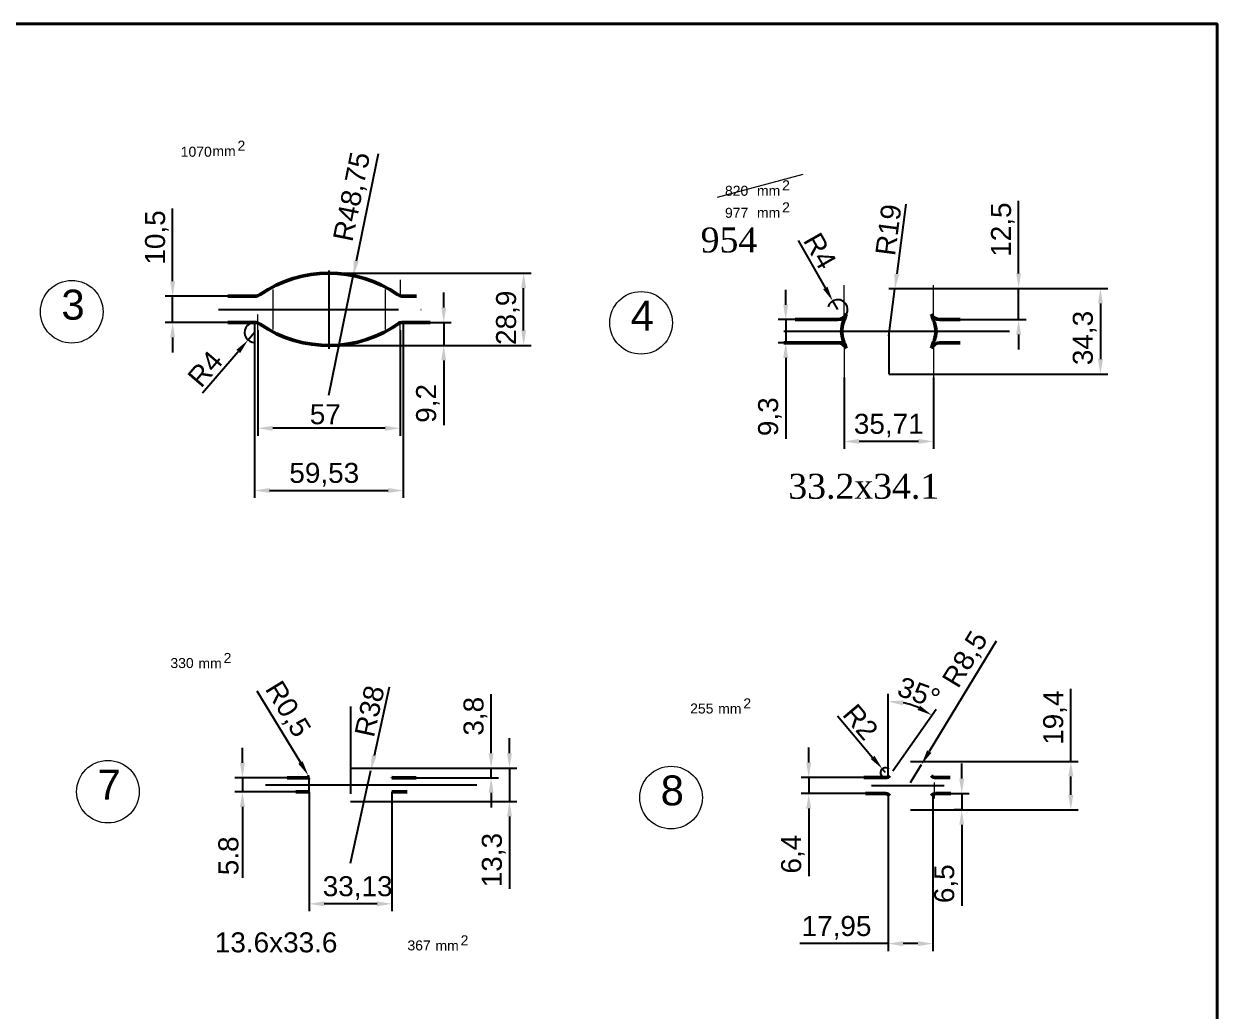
# Model space of a CAD drawing. Header units: millimetres. Extents: x -954 to 34898, y -2134 to 12006.
# Drawn here: x 8943.1 to 9420.7, y 6964.7 to 7360.1 of the extents above; entities that cross this region are included whole.
import ezdxf

# ---------------------------------------------------------------- set-up
doc = ezdxf.new("R2010")
doc.units = ezdxf.units.MM
doc.header["$LTSCALE"] = 3
doc.linetypes.add('ACAD_ISO04W100', pattern=[30, 24, -3, 0, -3])
for name, color, linetype, lineweight in [('Quota', 3, 'Continuous', 40), ('контурная', 7, 'Continuous', 50), ('осевые', 1, 'ACAD_ISO04W100', 25), ('размерные', 7, 'Continuous', 25), ('тонкая', 7, 'Continuous', 20), ('тонкий', 7, 'Continuous', 20)]:
    doc.layers.add(name, color=color, linetype=linetype, lineweight=lineweight)
doc.layers.add('осевая', color=4, linetype='Continuous')
doc.styles.add('s1v4', font='arial.ttf', dxfattribs={"height": 4})
doc.styles.add('s2.5v4', font='times.ttf', dxfattribs={"height": 10})
doc.styles.add('s2v4', font='arial.ttf', dxfattribs={"height": 8})
doc.styles.get("Standard").update_dxf_attribs({"font": 'arial.ttf'})
doc.dimstyles.new('s2v4', dxfattribs={"dimtxt": 8, "dimasz": 6, "dimexe": 3, "dimexo": 0, "dimgap": 1.5, "dimtad": 1, "dimtxsty": 'Standard', "dimcen": 2.5, "dimadec": 0, "dimazin": 0, "dimtfac": 1, "dimtmove": 0, "dimatfit": 3, "dimfxl": 1, "dimarcsym": 0})

# ---------------------------------------------------------------- blocks, each defined once
blk = doc.blocks.new('*D561')
at = {"layer": 'Defpoints', "color": 0, "transparency": 16777216}
for p in [(9002.65, 7250.97), (9024.76, 7250.97), (9024.76, 7240.47)]:
    blk.add_point(p, dxfattribs=at)
at = {"layer": 'тонкий', "color": 0, "lineweight": -2, "transparency": 16777216}
for p, q in [((9002.65, 7256.97), (9002.65, 7286.06)), ((9024.76, 7250.97), (8999.65, 7250.97)), ((9002.65, 7240.47), (9002.65, 7250.97)), ((9024.76, 7240.47), (8999.65, 7240.47)), ((9002.65, 7234.47), (9002.65, 7228.47))]:
    blk.add_line(p, q, dxfattribs=at)
at = {"layer": 'тонкий', "color": 0, "transparency": 16777216}
for points in [[(9001.65, 7256.97), (9003.65, 7256.97), (9002.65, 7250.97)], [(9001.65, 7234.47), (9003.65, 7234.47), (9002.65, 7240.47)]]:
    blk.add_solid(points, dxfattribs=at)
at = {"layer": 'тонкий', "color": 0, "transparency": 16777216, "insert": (8996.34, 7274.51), "char_height": 8, "attachment_point": 5, "rotation": 90}
blk.add_mtext('10,5', dxfattribs=at)
blk = doc.blocks.new('*D562')
at = {"layer": 'Defpoints', "color": 0, "transparency": 16777216}
for p in [(9036.69, 7237.44), (9093.69, 7237.44), (9036.69, 7198.12)]:
    blk.add_point(p, dxfattribs=at)
at = {"layer": 'тонкий', "color": 0, "lineweight": -2, "transparency": 16777216}
for p, q in [((9036.69, 7237.44), (9036.69, 7195.12)), ((9093.69, 7237.44), (9093.69, 7195.12)), ((9087.69, 7198.12), (9042.69, 7198.12))]:
    blk.add_line(p, q, dxfattribs=at)
at = {"layer": 'тонкий', "color": 0, "transparency": 16777216}
for points in [[(9042.69, 7199.12), (9042.69, 7197.12), (9036.69, 7198.12)], [(9087.69, 7199.12), (9087.69, 7197.12), (9093.69, 7198.12)]]:
    blk.add_solid(points, dxfattribs=at)
at = {"layer": 'тонкий', "color": 0, "transparency": 16777216, "insert": (9063.75, 7203.68), "char_height": 8, "attachment_point": 5}
blk.add_mtext('57', dxfattribs=at)
blk = doc.blocks.new('*D533')
at = {"layer": 'Defpoints', "color": 0, "transparency": 16777216}
for p in [(9065.19, 7260.17), (9143.14, 7260.17), (9106.54, 7231.27)]:
    blk.add_point(p, dxfattribs=at)
at = {"layer": 'тонкий', "color": 0, "lineweight": -2, "transparency": 16777216}
for p, q in [((9065.19, 7260.17), (9146.14, 7260.17)), ((9143.14, 7237.27), (9143.14, 7254.17)), ((9106.54, 7231.27), (9146.14, 7231.27))]:
    blk.add_line(p, q, dxfattribs=at)
at = {"layer": 'тонкий', "color": 0, "transparency": 16777216}
for points in [[(9142.14, 7254.17), (9144.14, 7254.17), (9143.14, 7260.17)], [(9142.14, 7237.27), (9144.14, 7237.27), (9143.14, 7231.27)]]:
    blk.add_solid(points, dxfattribs=at)
at = {"layer": 'тонкий', "color": 0, "transparency": 16777216, "insert": (9136.83, 7242.36), "char_height": 8, "attachment_point": 5, "rotation": 90}
blk.add_mtext('28,9', dxfattribs=at)
blk = doc.blocks.new('*D534')
at = {"layer": 'Defpoints', "color": 0, "transparency": 16777216}
for p in [(9035.43, 7240.47), (9094.95, 7240.47), (9094.95, 7173.2)]:
    blk.add_point(p, dxfattribs=at)
at = {"layer": 'тонкий', "color": 0, "lineweight": -2, "transparency": 16777216}
for p, q in [((9035.43, 7240.47), (9035.43, 7170.2)), ((9094.95, 7240.47), (9094.95, 7170.2)), ((9041.43, 7173.2), (9088.95, 7173.2))]:
    blk.add_line(p, q, dxfattribs=at)
at = {"layer": 'тонкий', "color": 0, "transparency": 16777216}
for points in [[(9041.43, 7174.2), (9041.43, 7172.2), (9035.43, 7173.2)], [(9088.95, 7174.2), (9088.95, 7172.2), (9094.95, 7173.2)]]:
    blk.add_solid(points, dxfattribs=at)
at = {"layer": 'тонкий', "color": 0, "transparency": 16777216, "insert": (9063.33, 7179.51), "char_height": 8, "attachment_point": 5}
blk.add_mtext('59,53', dxfattribs=at)
blk = doc.blocks.new('*D563')
at = {"layer": 'Defpoints', "color": 0, "transparency": 16777216}
for p in [(9102.35, 7240.47), (9111.13, 7240.47), (9065.19, 7231.27)]:
    blk.add_point(p, dxfattribs=at)
at = {"layer": 'тонкий', "color": 0, "lineweight": -2, "transparency": 16777216}
for p, q in [((9111.13, 7246.47), (9111.13, 7252.47)), ((9102.35, 7240.47), (9114.13, 7240.47)), ((9111.13, 7240.47), (9111.13, 7231.27)), ((9065.19, 7231.27), (9114.13, 7231.27)), ((9111.13, 7225.27), (9111.13, 7199.34))]:
    blk.add_line(p, q, dxfattribs=at)
at = {"layer": 'тонкий', "color": 0, "transparency": 16777216}
for points in [[(9110.13, 7246.47), (9112.13, 7246.47), (9111.13, 7240.47)], [(9110.13, 7225.27), (9112.13, 7225.27), (9111.13, 7231.27)]]:
    blk.add_solid(points, dxfattribs=at)
at = {"layer": 'тонкий', "color": 0, "transparency": 16777216, "insert": (9104.82, 7208.08), "char_height": 8, "attachment_point": 5, "rotation": 90}
blk.add_mtext('9,2', dxfattribs=at)
blk = doc.blocks.new('*D564')
at = {"layer": 'Defpoints', "color": 0, "transparency": 16777216}
for p in [(9035.43, 7236.47), (9032.82, 7233.43)]:
    blk.add_point(p, dxfattribs=at)
at = {"layer": 'тонкий', "color": 0, "lineweight": -2, "transparency": 16777216}
for p, q in [((9035.43, 7236.47), (9032.82, 7233.43)), ((9014.65, 7212.31), (9028.91, 7228.89))]:
    blk.add_line(p, q, dxfattribs=at)
blk.add_arc((9035.43, 7236.47), 4, 89.9969, 272.2719, dxfattribs=at)
at = {"layer": 'тонкий', "color": 0, "transparency": 16777216}
blk.add_solid([(9028.15, 7229.54), (9029.66, 7228.23), (9032.82, 7233.43)], dxfattribs=at)
at = {"layer": 'тонкий', "color": 0, "transparency": 16777216, "insert": (9015.65, 7221.91), "char_height": 8, "attachment_point": 5, "rotation": 49.3}
blk.add_mtext('R4', dxfattribs=at)
blk = doc.blocks.new('*D565')
at = {"layer": 'Defpoints', "color": 0, "transparency": 16777216}
for p in [(9074.94, 7259.18), (9065.19, 7211.42)]:
    blk.add_point(p, dxfattribs=at)
at = {"layer": 'тонкий', "color": 0, "lineweight": -2, "transparency": 16777216}
for p, q in [((9084.9, 7307.95), (9076.14, 7265.06)), ((9065.19, 7211.42), (9074.94, 7259.18))]:
    blk.add_line(p, q, dxfattribs=at)
at = {"layer": 'тонкий', "color": 0, "transparency": 16777216}
blk.add_solid([(9075.16, 7265.26), (9077.12, 7264.86), (9074.94, 7259.18)], dxfattribs=at)
at = {"layer": 'тонкий', "color": 0, "transparency": 16777216, "insert": (9074.95, 7290.74), "char_height": 8, "attachment_point": 5, "rotation": 78.4578}
blk.add_mtext('R48,75', dxfattribs=at)
blk = doc.blocks.new('*D566')
at = {"layer": 'Defpoints', "color": 0, "transparency": 16777216}
for p in [(9248.02, 7241.61), (9254.48, 7241.61), (9248.79, 7232.31)]:
    blk.add_point(p, dxfattribs=at)
at = {"layer": 'тонкий', "color": 0, "lineweight": -2, "transparency": 16777216}
for p, q in [((9248.02, 7247.61), (9248.02, 7253.61)), ((9254.48, 7241.61), (9245.02, 7241.61)), ((9248.02, 7241.61), (9248.02, 7232.31)), ((9248.79, 7232.31), (9245.02, 7232.31)), ((9248.02, 7226.31), (9248.02, 7193.95))]:
    blk.add_line(p, q, dxfattribs=at)
at = {"layer": 'тонкий', "color": 0, "transparency": 16777216}
for points in [[(9247.02, 7247.61), (9249.02, 7247.61), (9248.02, 7241.61)], [(9247.02, 7226.31), (9249.02, 7226.31), (9248.02, 7232.31)]]:
    blk.add_solid(points, dxfattribs=at)
at = {"layer": 'тонкий', "color": 0, "transparency": 16777216, "insert": (9241.71, 7202.74), "char_height": 8, "attachment_point": 5, "rotation": 90}
blk.add_mtext('9,3', dxfattribs=at)
blk = doc.blocks.new('*D567')
at = {"layer": 'Defpoints', "color": 0, "transparency": 16777216}
for p in [(9289.28, 7254.11), (9341.24, 7254.11), (9313.74, 7241.61)]:
    blk.add_point(p, dxfattribs=at)
at = {"layer": 'тонкий', "color": 0, "lineweight": -2, "transparency": 16777216}
for p, q in [((9341.24, 7260.11), (9341.24, 7289.2)), ((9289.28, 7254.11), (9344.24, 7254.11)), ((9341.24, 7241.61), (9341.24, 7254.11)), ((9313.74, 7241.61), (9344.24, 7241.61)), ((9341.24, 7235.61), (9341.24, 7229.61))]:
    blk.add_line(p, q, dxfattribs=at)
at = {"layer": 'тонкий', "color": 0, "transparency": 16777216}
for points in [[(9340.24, 7260.11), (9342.24, 7260.11), (9341.24, 7254.11)], [(9340.24, 7235.61), (9342.24, 7235.61), (9341.24, 7241.61)]]:
    blk.add_solid(points, dxfattribs=at)
at = {"layer": 'тонкий', "color": 0, "transparency": 16777216, "insert": (9334.93, 7277.66), "char_height": 8, "attachment_point": 5, "rotation": 90}
blk.add_mtext('12,5', dxfattribs=at)
blk = doc.blocks.new('*D535')
at = {"layer": 'Defpoints', "color": 0, "transparency": 16777216}
for p in [(9316.94, 7254.11), (9289.28, 7219.81), (9373.98, 7219.81)]:
    blk.add_point(p, dxfattribs=at)
at = {"layer": 'тонкий', "color": 0, "lineweight": -2, "transparency": 16777216}
for p, q in [((9316.94, 7254.11), (9376.98, 7254.11)), ((9373.98, 7248.11), (9373.98, 7225.81)), ((9289.28, 7219.81), (9376.98, 7219.81))]:
    blk.add_line(p, q, dxfattribs=at)
at = {"layer": 'тонкий', "color": 0, "transparency": 16777216}
for points in [[(9372.98, 7248.11), (9374.98, 7248.11), (9373.98, 7254.11)], [(9372.98, 7225.81), (9374.98, 7225.81), (9373.98, 7219.81)]]:
    blk.add_solid(points, dxfattribs=at)
at = {"layer": 'тонкий', "color": 0, "transparency": 16777216, "insert": (9367.67, 7234.27), "char_height": 8, "attachment_point": 5, "rotation": 90}
blk.add_mtext('34,3', dxfattribs=at)
blk = doc.blocks.new('*D544')
at = {"layer": 'Defpoints', "color": 0, "transparency": 16777216}
for p in [(9057.31, 7052.51), (9090.44, 7052.51), (9057.31, 7007.7)]:
    blk.add_point(p, dxfattribs=at)
at = {"layer": 'тонкий', "color": 0, "lineweight": -2, "transparency": 16777216}
for p, q in [((9057.31, 7052.51), (9057.31, 7004.7)), ((9090.44, 7052.51), (9090.44, 7004.7)), ((9084.44, 7007.7), (9063.31, 7007.7))]:
    blk.add_line(p, q, dxfattribs=at)
at = {"layer": 'тонкий', "color": 0, "transparency": 16777216}
for points in [[(9063.31, 7008.7), (9063.31, 7006.7), (9057.31, 7007.7)], [(9084.44, 7008.7), (9084.44, 7006.7), (9090.44, 7007.7)]]:
    blk.add_solid(points, dxfattribs=at)
at = {"layer": 'тонкий', "color": 0, "transparency": 16777216, "insert": (9076.69, 7014.01), "char_height": 8, "attachment_point": 5}
blk.add_mtext('33,13', dxfattribs=at)
blk = doc.blocks.new('*D572')
at = {"layer": 'Defpoints', "color": 0, "transparency": 16777216}
for p in [(9030.58, 7058.21), (9048.52, 7058.21), (9051.97, 7052.51)]:
    blk.add_point(p, dxfattribs=at)
at = {"layer": 'тонкий', "color": 0, "lineweight": -2, "transparency": 16777216}
for p, q in [((9030.58, 7064.21), (9030.58, 7070.21)), ((9048.52, 7058.21), (9027.58, 7058.21)), ((9030.58, 7058.21), (9030.58, 7052.51)), ((9051.97, 7052.51), (9027.58, 7052.51)), ((9030.58, 7046.51), (9030.58, 7018.13))]:
    blk.add_line(p, q, dxfattribs=at)
at = {"layer": 'тонкий', "color": 0, "transparency": 16777216}
for points in [[(9029.58, 7064.21), (9031.58, 7064.21), (9030.58, 7058.21)], [(9029.58, 7046.51), (9031.58, 7046.51), (9030.58, 7052.51)]]:
    blk.add_solid(points, dxfattribs=at)
at = {"layer": 'тонкий', "color": 0, "transparency": 16777216, "insert": (9025, 7026.92), "char_height": 8, "attachment_point": 5, "rotation": 90}
blk.add_mtext('5.8', dxfattribs=at)
blk = doc.blocks.new('*D573')
at = {"layer": 'Defpoints', "color": 0, "transparency": 16777216}
for p in [(9056.94, 7059.14), (9057.2, 7058.71)]:
    blk.add_point(p, dxfattribs=at)
at = {"layer": 'тонкий', "color": 0, "lineweight": -2, "transparency": 16777216}
for p, q in [((9036.37, 7092.92), (9053.82, 7064.27)), ((9057.2, 7058.71), (9056.94, 7059.14))]:
    blk.add_line(p, q, dxfattribs=at)
blk.add_arc((9057.2, 7058.71), 0.5, 121.3377, 270, dxfattribs=at)
at = {"layer": 'тонкий', "color": 0, "transparency": 16777216}
blk.add_solid([(9054.67, 7064.79), (9052.96, 7063.75), (9056.94, 7059.14)], dxfattribs=at)
at = {"layer": 'тонкий', "color": 0, "transparency": 16777216, "insert": (9048.33, 7085.4), "char_height": 8, "attachment_point": 5, "rotation": 301.3377}
blk.add_mtext('R0,5', dxfattribs=at)
blk = doc.blocks.new('*D574')
at = {"layer": 'Defpoints', "color": 0, "transparency": 16777216}
for p in [(9073.88, 7062.01), (9130.12, 7062.01), (9100.11, 7058.21)]:
    blk.add_point(p, dxfattribs=at)
at = {"layer": 'тонкий', "color": 0, "lineweight": -2, "transparency": 16777216}
for p, q in [((9130.12, 7068.01), (9130.12, 7091.59)), ((9073.88, 7062.01), (9133.12, 7062.01)), ((9130.12, 7058.21), (9130.12, 7062.01)), ((9100.11, 7058.21), (9133.12, 7058.21)), ((9130.12, 7052.21), (9130.12, 7046.21))]:
    blk.add_line(p, q, dxfattribs=at)
at = {"layer": 'тонкий', "color": 0, "transparency": 16777216}
for points in [[(9129.12, 7068.01), (9131.12, 7068.01), (9130.12, 7062.01)], [(9129.12, 7052.21), (9131.12, 7052.21), (9130.12, 7058.21)]]:
    blk.add_solid(points, dxfattribs=at)
at = {"layer": 'тонкий', "color": 0, "transparency": 16777216, "insert": (9123.81, 7082.8), "char_height": 8, "attachment_point": 5, "rotation": 90}
blk.add_mtext('3,8', dxfattribs=at)
blk = doc.blocks.new('*D545')
at = {"layer": 'Defpoints', "color": 0, "transparency": 16777216}
for p in [(9109.26, 7062.01), (9073.88, 7048.71), (9137.45, 7048.71)]:
    blk.add_point(p, dxfattribs=at)
at = {"layer": 'тонкий', "color": 0, "lineweight": -2, "transparency": 16777216}
for p, q in [((9137.45, 7068.01), (9137.45, 7074.01)), ((9109.26, 7062.01), (9140.45, 7062.01)), ((9137.45, 7062.01), (9137.45, 7048.71)), ((9073.88, 7048.71), (9140.45, 7048.71)), ((9137.45, 7042.71), (9137.45, 7013.69))]:
    blk.add_line(p, q, dxfattribs=at)
at = {"layer": 'тонкий', "color": 0, "transparency": 16777216}
for points in [[(9136.45, 7068.01), (9138.45, 7068.01), (9137.45, 7062.01)], [(9136.45, 7042.71), (9138.45, 7042.71), (9137.45, 7048.71)]]:
    blk.add_solid(points, dxfattribs=at)
at = {"layer": 'тонкий', "color": 0, "transparency": 16777216, "insert": (9131.14, 7025.2), "char_height": 8, "attachment_point": 5, "rotation": 90}
blk.add_mtext('13,3', dxfattribs=at)
blk = doc.blocks.new('*D546')
at = {"layer": 'Defpoints', "color": 0, "transparency": 16777216}
for p in [(9082, 7061.14), (9073.88, 7024.01)]:
    blk.add_point(p, dxfattribs=at)
at = {"layer": 'тонкий', "color": 0, "lineweight": -2, "transparency": 16777216}
for p, q in [((9089.3, 7094.48), (9083.29, 7067)), ((9073.88, 7024.01), (9082, 7061.14))]:
    blk.add_line(p, q, dxfattribs=at)
at = {"layer": 'тонкий', "color": 0, "transparency": 16777216}
blk.add_solid([(9082.31, 7067.21), (9084.26, 7066.78), (9082, 7061.14)], dxfattribs=at)
at = {"layer": 'тонкий', "color": 0, "transparency": 16777216, "insert": (9081.48, 7084.86), "char_height": 8, "attachment_point": 5, "rotation": 77.6507}
blk.add_mtext('R38', dxfattribs=at)
blk = doc.blocks.new('*D547')
at = {"layer": 'Defpoints', "color": 0, "transparency": 16777216}
for p in [(9297.97, 7064.74), (9362.14, 7064.74), (9297.97, 7045.34)]:
    blk.add_point(p, dxfattribs=at)
at = {"layer": 'тонкий', "color": 0, "lineweight": -2, "transparency": 16777216}
for p, q in [((9362.14, 7064.74), (9362.14, 7093.73)), ((9297.97, 7064.74), (9365.14, 7064.74)), ((9362.14, 7051.34), (9362.14, 7058.74)), ((9297.97, 7045.34), (9365.14, 7045.34))]:
    blk.add_line(p, q, dxfattribs=at)
at = {"layer": 'тонкий', "color": 0, "transparency": 16777216}
for points in [[(9361.14, 7058.74), (9363.14, 7058.74), (9362.14, 7064.74)], [(9361.14, 7051.34), (9363.14, 7051.34), (9362.14, 7045.34)]]:
    blk.add_solid(points, dxfattribs=at)
at = {"layer": 'тонкий', "color": 0, "transparency": 16777216, "insert": (9355.83, 7082.24), "char_height": 8, "attachment_point": 5, "rotation": 90}
blk.add_mtext('19,4', dxfattribs=at)
blk = doc.blocks.new('*D548')
at = {"layer": 'Defpoints', "color": 0, "transparency": 16777216}
for p in [(9289, 7051.84), (9306.95, 7051.84), (9289, 6991.76)]:
    blk.add_point(p, dxfattribs=at)
at = {"layer": 'тонкий', "color": 0, "lineweight": -2, "transparency": 16777216}
for p, q in [((9289, 7051.84), (9289, 6988.76)), ((9306.95, 7051.84), (9306.95, 6988.76)), ((9289, 6991.76), (9253.7, 6991.76)), ((9300.95, 6991.76), (9295, 6991.76))]:
    blk.add_line(p, q, dxfattribs=at)
at = {"layer": 'тонкий', "color": 0, "transparency": 16777216}
for points in [[(9295, 6992.76), (9295, 6990.76), (9289, 6991.76)], [(9300.95, 6992.76), (9300.95, 6990.76), (9306.95, 6991.76)]]:
    blk.add_solid(points, dxfattribs=at)
at = {"layer": 'тонкий', "color": 0, "transparency": 16777216, "insert": (9268.35, 6998.07), "char_height": 8, "attachment_point": 5}
blk.add_mtext('17,95', dxfattribs=at)
blk = doc.blocks.new('*D549')
at = {"layer": 'Defpoints', "color": 0, "transparency": 16777216}
for p in [(9295.17, 7088.14), (9290.94, 7061.01), (9288.47, 7057.49), (9289, 7052.37), (9289, 7051.84)]:
    blk.add_point(p, dxfattribs=at)
at = {"layer": 'тонкий', "color": 0, "lineweight": -2, "transparency": 16777216}
for p, q in [((9289, 7058.24), (9289, 7091.77)), ((9290.94, 7061.01), (9308.23, 7085.71))]:
    blk.add_line(p, q, dxfattribs=at)
blk.add_arc((9289, 7058.24), 30.53, 66.2779, 78.7221, dxfattribs=at)
at = {"layer": 'тонкий', "color": 0, "transparency": 16777216}
for points in [[(9294.87, 7087.19), (9295.07, 7089.18), (9289, 7088.77)], [(9301.77, 7087.06), (9300.79, 7085.32), (9306.51, 7083.25)]]:
    blk.add_solid(points, dxfattribs=at)
at = {"layer": 'тонкий', "color": 0, "transparency": 16777216, "insert": (9301.33, 7092.19), "char_height": 8, "attachment_point": 5, "rotation": 340.0337}
blk.add_mtext('35°', dxfattribs=at)
blk = doc.blocks.new('*D575')
at = {"layer": 'Defpoints', "color": 0, "transparency": 16777216}
for p in [(9286.67, 7061.77), (9287.96, 7060.24)]:
    blk.add_point(p, dxfattribs=at)
at = {"layer": 'тонкий', "color": 0, "lineweight": -2, "transparency": 16777216}
for p, q in [((9268.69, 7082.99), (9282.79, 7066.34)), ((9287.96, 7060.24), (9286.67, 7061.77))]:
    blk.add_line(p, q, dxfattribs=at)
blk.add_arc((9287.96, 7060.24), 2, 44.317, 270, dxfattribs=at)
at = {"layer": 'тонкий', "color": 0, "transparency": 16777216}
blk.add_solid([(9283.55, 7066.99), (9282.02, 7065.7), (9286.67, 7061.77)], dxfattribs=at)
at = {"layer": 'тонкий', "color": 0, "transparency": 16777216, "insert": (9278.01, 7080.52), "char_height": 8, "attachment_point": 5, "rotation": 310.2607}
blk.add_mtext('R2', dxfattribs=at)
blk = doc.blocks.new('*D550')
at = {"layer": 'Defpoints', "color": 0, "transparency": 16777216}
for p in [(9302.37, 7063.51), (9297.97, 7056.24)]:
    blk.add_point(p, dxfattribs=at)
at = {"layer": 'тонкий', "color": 0, "lineweight": -2, "transparency": 16777216}
for p, q in [((9332.26, 7112.89), (9305.48, 7068.64)), ((9297.97, 7056.24), (9302.37, 7063.51))]:
    blk.add_line(p, q, dxfattribs=at)
at = {"layer": 'тонкий', "color": 0, "transparency": 16777216}
blk.add_solid([(9304.63, 7069.16), (9306.34, 7068.13), (9302.37, 7063.51)], dxfattribs=at)
at = {"layer": 'тонкий', "color": 0, "transparency": 16777216, "insert": (9320.32, 7105.34), "char_height": 8, "attachment_point": 5, "rotation": 58.8208}
blk.add_mtext('R8,5', dxfattribs=at)
blk = doc.blocks.new('*D576')
at = {"layer": 'Defpoints', "color": 0, "transparency": 16777216}
for p in [(9308.84, 7051.84), (9318.49, 7045.34), (9318.8, 7045.34)]:
    blk.add_point(p, dxfattribs=at)
at = {"layer": 'тонкий', "color": 0, "lineweight": -2, "transparency": 16777216}
for p, q in [((9318.49, 7057.84), (9318.49, 7063.84)), ((9308.84, 7051.84), (9321.49, 7051.84)), ((9318.49, 7051.84), (9318.49, 7045.34)), ((9318.8, 7045.34), (9315.49, 7045.34)), ((9318.49, 7039.34), (9318.49, 7006.93))]:
    blk.add_line(p, q, dxfattribs=at)
at = {"layer": 'тонкий', "color": 0, "transparency": 16777216}
for points in [[(9317.49, 7057.84), (9319.49, 7057.84), (9318.49, 7051.84)], [(9317.49, 7039.34), (9319.49, 7039.34), (9318.49, 7045.34)]]:
    blk.add_solid(points, dxfattribs=at)
at = {"layer": 'тонкий', "color": 0, "transparency": 16777216, "insert": (9312.19, 7015.76), "char_height": 8, "attachment_point": 5, "rotation": 90}
blk.add_mtext('6,5', dxfattribs=at)
blk = doc.blocks.new('*D577')
at = {"layer": 'Defpoints', "color": 0, "transparency": 16777216}
for p in [(9285.69, 7058.24), (9257.23, 7051.84), (9285.69, 7051.84)]:
    blk.add_point(p, dxfattribs=at)
at = {"layer": 'тонкий', "color": 0, "lineweight": -2, "transparency": 16777216}
for p, q in [((9257.23, 7064.24), (9257.23, 7070.24)), ((9285.69, 7058.24), (9254.23, 7058.24)), ((9257.23, 7058.24), (9257.23, 7051.84)), ((9285.69, 7051.84), (9254.23, 7051.84)), ((9257.23, 7045.84), (9257.23, 7018.79))]:
    blk.add_line(p, q, dxfattribs=at)
at = {"layer": 'тонкий', "color": 0, "transparency": 16777216}
for points in [[(9256.23, 7064.24), (9258.23, 7064.24), (9257.23, 7058.24)], [(9256.23, 7045.84), (9258.23, 7045.84), (9257.23, 7051.84)]]:
    blk.add_solid(points, dxfattribs=at)
at = {"layer": 'тонкий', "color": 0, "transparency": 16777216, "insert": (9250.93, 7027.58), "char_height": 8, "attachment_point": 5, "rotation": 90}
blk.add_mtext('6,4', dxfattribs=at)
blk = doc.blocks.new('*D578')
at = {"layer": 'Defpoints', "color": 0, "transparency": 16777216}
for p in [(9271.42, 7218.47), (9307.13, 7218.47), (9271.42, 7192.86)]:
    blk.add_point(p, dxfattribs=at)
at = {"layer": 'тонкий', "color": 0, "lineweight": -2, "transparency": 16777216}
for p, q in [((9271.42, 7218.47), (9271.42, 7189.86)), ((9307.13, 7218.47), (9307.13, 7189.86)), ((9301.13, 7192.86), (9277.42, 7192.86))]:
    blk.add_line(p, q, dxfattribs=at)
at = {"layer": 'тонкий', "color": 0, "transparency": 16777216}
for points in [[(9277.42, 7193.86), (9277.42, 7191.86), (9271.42, 7192.86)], [(9301.13, 7193.86), (9301.13, 7191.86), (9307.13, 7192.86)]]:
    blk.add_solid(points, dxfattribs=at)
at = {"layer": 'тонкий', "color": 0, "transparency": 16777216, "insert": (9289.28, 7199.17), "char_height": 8, "attachment_point": 5}
blk.add_mtext('35,71', dxfattribs=at)
blk = doc.blocks.new('*D551')
at = {"layer": 'Defpoints', "color": 0, "transparency": 16777216}
for p in [(9291.73, 7253.95), (9289.28, 7235.11)]:
    blk.add_point(p, dxfattribs=at)
at = {"layer": 'тонкий', "color": 0, "lineweight": -2, "transparency": 16777216}
for p, q in [((9296.13, 7287.8), (9292.5, 7259.9)), ((9289.28, 7235.11), (9291.73, 7253.95))]:
    blk.add_line(p, q, dxfattribs=at)
at = {"layer": 'тонкий', "color": 0, "transparency": 16777216}
blk.add_solid([(9291.51, 7260.03), (9293.49, 7259.77), (9291.73, 7253.95)], dxfattribs=at)
at = {"layer": 'тонкий', "color": 0, "transparency": 16777216, "insert": (9289.16, 7277.55), "char_height": 8, "attachment_point": 5, "rotation": 82.5934}
blk.add_mtext('R19', dxfattribs=at)
blk = doc.blocks.new('*D579')
at = {"layer": 'Defpoints', "color": 0, "transparency": 16777216}
for p in [(9266.84, 7249.09), (9268.82, 7245.61)]:
    blk.add_point(p, dxfattribs=at)
at = {"layer": 'тонкий', "color": 0, "lineweight": -2, "transparency": 16777216}
for p, q in [((9253.07, 7273.32), (9263.88, 7254.31)), ((9268.82, 7245.61), (9266.84, 7249.09))]:
    blk.add_line(p, q, dxfattribs=at)
blk.add_arc((9268.82, 7245.61), 4, 332.8371, 162.5784, dxfattribs=at)
at = {"layer": 'тонкий', "color": 0, "transparency": 16777216}
blk.add_solid([(9264.74, 7254.8), (9263.01, 7253.81), (9266.84, 7249.09)], dxfattribs=at)
at = {"layer": 'тонкий', "color": 0, "transparency": 16777216, "insert": (9261.77, 7269.14), "char_height": 8, "attachment_point": 5, "rotation": 299.6066}
blk.add_mtext('R4', dxfattribs=at)

msp = doc.modelspace()

# ---------------------------------------------------------------- linework, layer by layer
at = {"layer": 'Quota'}
msp.add_lwpolyline([(8409.974, 7360.053), (9420.697, 7360.053), (9420.697, 6802.741), (8409.974, 6802.741), (8409.974, 7360.053)], close=True, dxfattribs=at)
at = {"layer": 'контурная'}
for p, q in [((9024.76, 7250.968), (9035.427, 7250.969)), ((9094.952, 7250.969), (9100.213, 7250.969)), ((9024.76, 7240.468), (9035.426, 7240.467)), ((9094.952, 7240.467), (9105.776, 7240.467)), ((9268.816, 7241.612), (9251.852, 7241.612)), ((9309.68, 7241.613), (9317.801, 7241.613)), ((9247.238, 7232.312), (9271.499, 7232.312)), ((9309.68, 7232.312), (9317.801, 7232.312)), ((9048.519, 7058.215), (9057.198, 7058.215)), ((9090.554, 7058.215), (9100.11, 7058.215)), ((9279.283, 7058.239), (9287.958, 7058.239)), ((9307.99, 7058.239), (9313.852, 7058.239)), ((9051.971, 7052.515), (9057.312, 7052.515)), ((9090.44, 7052.515), (9096.577, 7052.515)), ((9279.927, 7051.839), (9287.958, 7051.839)), ((9307.99, 7051.839), (9314.076, 7051.839))]:
    msp.add_line(p, q, dxfattribs=at)
for centre, radius, start, end in [((9065.189, 7211.422), 48.746, 55.64864, 124.35125), ((9035.426, 7254.969), 4, 270.00402, 304.35125), ((9094.952, 7254.969), 4, 235.64864, 270), ((9035.426, 7236.467), 4, 55.64842, 89.99687), ((9065.189, 7280.014), 48.746, 235.64842, 305.77914), ((9094.952, 7236.467), 4, 90, 124.35179), ((9268.816, 7245.612), 4, 270, 332.83711), ((9289.279, 7235.112), 19, 152.83711, 174.41235), ((9289.279, 7235.112), 19, 5.58765, 27.16289), ((9309.742, 7245.612), 4, 207.16289, 270), ((9289.279, 7238.812), 19, 185.58765, 207.16289), ((9289.279, 7238.812), 19, 332.83711, 354.41235), ((9268.816, 7228.312), 4, 27.16289, 90), ((9309.742, 7228.312), 4, 90, 152.83711), ((9287.958, 7060.239), 2, 270, 325), ((9307.99, 7060.239), 2, 215, 270), ((9057.198, 7058.715), 0.5, 270, 295.6707), ((9090.554, 7058.715), 0.5, 244.3293, 270), ((9090.554, 7058.715), 0.5, 244.3293, 270), ((9287.958, 7049.839), 2, 35, 90), ((9307.99, 7049.839), 2, 90, 145)]:
    msp.add_arc(centre, radius, start, end, dxfattribs=at)
at = {"layer": 'осевая'}
for p, q in [((9247.238, 7236.962), (9337.619, 7236.962)), ((9289.279, 7236.962), (9289.279, 7219.96)), ((9073.876, 7086.715), (9073.876, 7051.746)), ((9039.84, 7055.365), (9124.354, 7055.365))]:
    msp.add_line(p, q, dxfattribs=at)
at = {"layer": 'осевые'}
for p, q in [((9065.188, 7261.34), (9065.19, 7229.914)), ((9020.98, 7245.718), (9108.62, 7245.718)), ((9282.315, 7055.039), (9311.383, 7055.039))]:
    msp.add_line(p, q, dxfattribs=at)
at = {"layer": 'размерные'}
for p, q in [((9065.189, 7260.168), (9065.986, 7260.168)), ((9034.159, 7240.467), (9036.759, 7240.467)), ((9094.795, 7240.467), (9092.897, 7240.467)), ((9065.189, 7231.268), (9065.986, 7231.268)), ((9057.198, 7058.215), (9057.198, 7052.515))]:
    msp.add_line(p, q, dxfattribs=at)
at = {"layer": 'тонкая'}
for p, q in [((9093.689, 7257.578), (9093.689, 7250.418)), ((9036.689, 7235.958), (9036.689, 7243.712)), ((9093.689, 7233.858), (9093.689, 7241.018))]:
    msp.add_line(p, q, dxfattribs=at)
for centre in [(8962.268, 7244.764), (9190.139, 7240.336), (8976.735, 7052.602), (9202.125, 7050.257)]:
    msp.add_circle(centre, 12.532, dxfattribs=at)
at = {"layer": 'тонкий'}
for p, q in [((9220.783, 7290.696), (9255.023, 7299.871)), ((9271.424, 7240.824), (9271.424, 7255.459)), ((9307.134, 7240.824), (9307.134, 7255.459)), ((9042.689, 7253.714), (9042.689, 7237.722)), ((9087.69, 7253.714), (9087.69, 7237.722)), ((9271.424, 7233.1), (9271.424, 7218.465)), ((9307.134, 7233.1), (9307.134, 7218.465)), ((9307.474, 7056.239), (9307.474, 7049.834))]:
    msp.add_line(p, q, dxfattribs=at)

# ---------------------------------------------------------------- texts
at = {"layer": 'Quota', "style": 's2.5v4'}
msp.add_text('954', height=10, dxfattribs=at).set_placement((9213.974, 7268.517))
at = {"layer": 'тонкая', "style": 's1v4'}
for s, p in [('2', (9028.62, 7309.259)), ('1070', (9005.889, 7306.848)), ('mm', (9018.55, 7307.114)), ('820', (9223.711, 7291.214)), ('mm', (9236.519, 7291.276)), ('2', (9246.589, 7293.421)), ('2', (9246.589, 7284.593)), ('977', (9223.711, 7282.386)), ('mm', (9236.519, 7282.448)), ('2', (9023.046, 7104.156)), ('330', (9001.749, 7102.112)), ('mm', (9012.976, 7102.011)), ('255', (9209.777, 7083.912)), ('2', (9231.074, 7085.955)), ('mm', (9221.004, 7083.811)), ('367', (9096.622, 6989.046)), ('mm', (9107.85, 6988.945)), ('2', (9117.92, 6991.089))]:
    msp.add_text(s, height=4, dxfattribs=at).set_placement(p)
at = {"layer": 'тонкий'}
for s, height, style, p in [('3', 12, 's1v4', (8958.105, 7241.613)), ('4', 12, 's1v4', (9185.976, 7237.186)), ('33.2x34.1', 10, 's2.5v4', (9249.059, 7169.9)), ('7', 12, 's1v4', (8972.572, 7049.452)), ('8', 12, 's1v4', (9197.962, 7047.107)), ('13.6x33.6', 8, 's2v4', (9019.519, 6988.275))]:
    msp.add_text(s, height=height, dxfattribs=dict(at, style=style)).set_placement(p)

# ---------------------------------------------------------------- dimensions: what is measured, and where the dimension line sits
for center, mpoint, picture, middle in [((9065.189, 7211.422), (9074.943, 7259.182), '*D565', (9081.13, 7289.479)), ((9297.974, 7056.239), (9302.375, 7063.511), '*D550', (9325.712, 7102.077)), ((9057.198, 7058.715), (9056.938, 7059.142), '*D573', (9042.945, 7082.121))]:
    dim = msp.add_radius_dim(center=center, mpoint=mpoint, dimstyle='s2v4', dxfattribs=at)
    dim.commit()
    dim.dimension.update_dxf_attribs({"geometry": picture, "text_midpoint": middle, "dimtype": 164})
for base, p1, p2, picture, middle in [((9341.236, 7254.112), (9313.741, 7241.613), (9289.279, 7254.112), '*D567', (9341.236, 7277.656)), ((9002.652, 7250.968), (9024.76, 7240.468), (9024.76, 7250.968), '*D561', (9002.652, 7274.512)), ((9143.136, 7260.168), (9106.538, 7231.268), (9065.188, 7260.168), '*D533', (9143.136, 7242.364)), ((9111.132, 7240.467), (9065.189, 7231.268), (9102.351, 7240.467), '*D563', (9111.132, 7208.081)), ((9248.018, 7241.612), (9248.789, 7232.312), (9254.482, 7241.612), '*D566', (9248.018, 7202.736)), ((9373.976, 7219.812), (9316.938, 7254.112), (9289.279, 7219.812), '*D535', (9373.976, 7234.271)), ((9362.14, 7064.739), (9297.974, 7045.339), (9297.974, 7064.739), '*D547', (9362.14, 7082.236)), ((9130.119, 7062.015), (9100.11, 7058.215), (9073.876, 7062.015), '*D574', (9130.119, 7082.803)), ((9137.447, 7048.715), (9109.259, 7062.015), (9073.876, 7048.715), '*D545', (9137.447, 7025.201)), ((9257.234, 7051.839), (9285.686, 7058.239), (9285.686, 7051.839), '*D577', (9257.234, 7027.582)), ((9318.493, 7045.339), (9308.84, 7051.839), (9318.799, 7045.339), '*D576', (9318.493, 7015.759))]:
    dim = msp.add_linear_dim(base=base, p1=p1, p2=p2, angle=90, dimstyle='s2v4', dxfattribs=at)
    dim.commit()
    dim.dimension.update_dxf_attribs({"geometry": picture, "text_midpoint": middle, "dimtype": 160})
for center, mpoint, picture, middle in [((9289.279, 7235.112), (9291.728, 7253.954), '*D551', (9289.164, 7277.547)), ((9268.816, 7245.612), (9266.839, 7249.09), '*D579', (9261.773, 7269.138)), ((9035.426, 7236.467), (9032.818, 7233.435), '*D564', (9015.649, 7221.909)), ((9073.876, 7024.015), (9082.003, 7061.136), '*D546', (9081.478, 7084.863)), ((9287.958, 7060.239), (9286.665, 7061.765), '*D575', (9278.008, 7080.523))]:
    dim = msp.add_radius_dim(center=center, mpoint=mpoint, dimstyle='s2v4', dxfattribs=at)
    dim.commit()
    dim.dimension.update_dxf_attribs({"geometry": picture, "text_midpoint": middle})
for base, p1, p2, picture, middle in [((9094.952, 7173.202), (9035.426, 7240.467), (9094.952, 7240.467), '*D534', (9063.335, 7173.202)), ((9036.689, 7198.115), (9093.689, 7237.438), (9036.689, 7237.438), '*D562', (9063.75, 7198.115)), ((9057.312, 7007.7), (9090.44, 7052.515), (9057.312, 7052.515), '*D544', (9076.687, 7007.7)), ((9288.999, 6991.761), (9306.949, 7051.839), (9288.999, 7051.839), '*D548', (9268.347, 6991.761))]:
    dim = msp.add_linear_dim(base=base, p1=p1, p2=p2, dimstyle='s2v4', dxfattribs=at)
    dim.commit()
    dim.dimension.update_dxf_attribs({"geometry": picture, "text_midpoint": middle, "dimtype": 160})
dim = msp.add_linear_dim(base=(9271.424, 7192.859), p1=(9307.134, 7218.465), p2=(9271.424, 7218.465), dimstyle='s2v4', dxfattribs=at)
dim.commit()
dim.dimension.update_dxf_attribs({"geometry": '*D578', "text_midpoint": (9289.279, 7199.167)})
dim = msp.add_angular_dim_2l(base=(9295.173, 7088.14), line1=((9288.474, 7057.489), (9290.939, 7061.009)), line2=((9288.999, 7051.839), (9288.999, 7052.365)), dimstyle='s2v4', dxfattribs=at)
dim.commit()
dim.dimension.update_dxf_attribs({"geometry": '*D549', "text_midpoint": (9299.424, 7086.935), "dimtype": 162})
dim = msp.add_linear_dim(base=(9030.582, 7058.215), p1=(9051.971, 7052.515), p2=(9048.519, 7058.215), angle=90, text='5.8', dimstyle='s2v4', dxfattribs=at)
dim.commit()
dim.dimension.update_dxf_attribs({"geometry": '*D572', "text_midpoint": (9030.582, 7026.92), "dimtype": 160})

doc.saveas('drawing.dxf')
